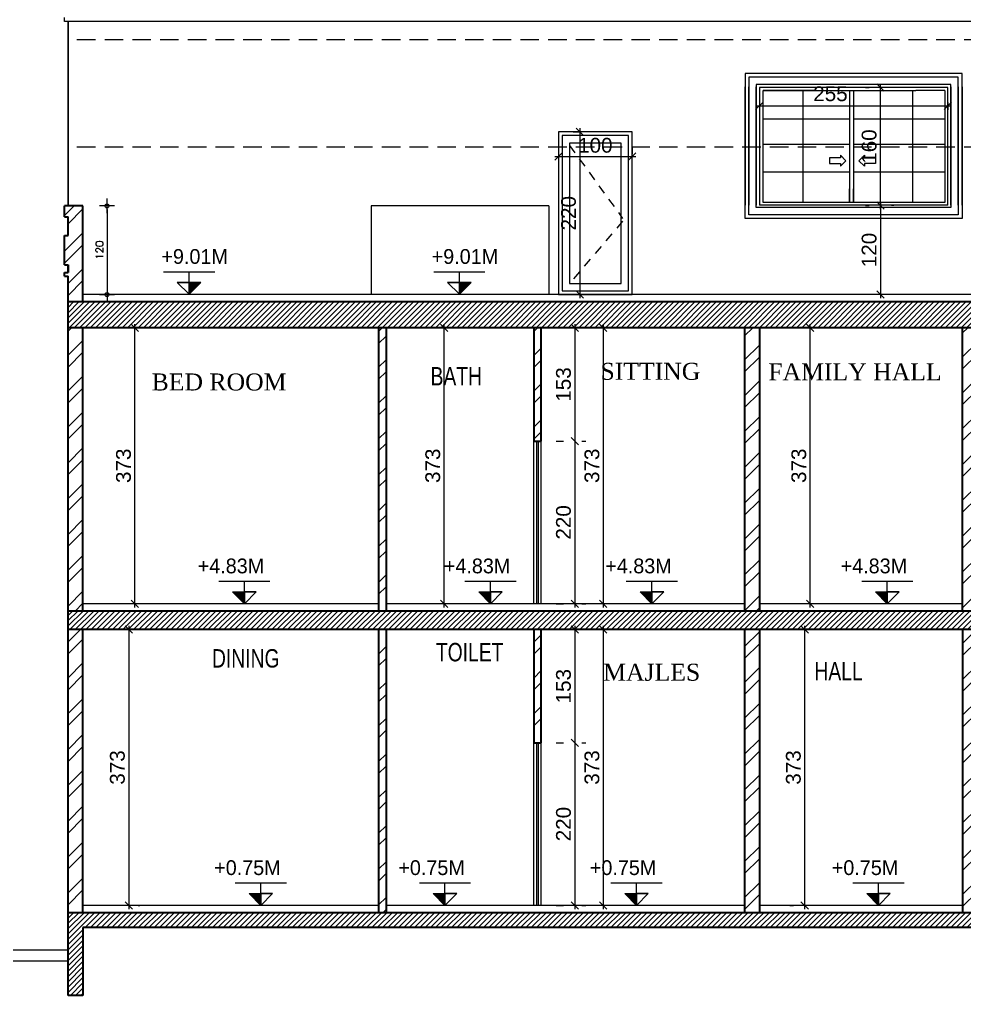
# Model space of a CAD drawing. Header units: millimetres. Extents: x -11627 to -10952, y 10244 to 10588.
# Drawn here: x -11042.42 to -11029.63, y 10456.66 to 10469.86 of the extents above; entities that cross this region are included whole.
import ezdxf

# ---------------------------------------------------------------- set-up
doc = ezdxf.new("R2010")
doc.units = ezdxf.units.MM
doc.header["$PDMODE"] = 35
for name, pattern in [('DOT', [0.25, 0, -0.25]), ('HIDDEN', [0.375, 0.25, -0.125]), ('HIDDEN2', [0.1875, 0.125, -0.0625])]:
    doc.linetypes.add(name, pattern=pattern)
doc.layers.get('0').update_dxf_attribs({"lineweight": 5})
doc.layers.get('DEFPOINTS').update_dxf_attribs({"lineweight": 5})
for name, color, linetype in [('A-ARROW', 1, 'Continuous'), ('A-ELEV 01', 7, 'Continuous'), ('A-ELEV FAR', 8, 'Continuous'), ('A-ELEV MOULDING', 15, 'Continuous'), ('A-ELEV WINDOW', 150, 'Continuous'), ('A-REFLECT UP', 8, 'HIDDEN'), ('A-ROAD', 43, 'Continuous')]:
    doc.layers.add(name, color=color, linetype=linetype)
for name, color, linetype, lineweight in [('A-GEN DIMS INTERNAL', 86, 'Continuous', 5), ('A-LEVEL TAG', 23, 'Continuous', 9), ('A-TEXT', 3, 'Continuous', 13), ('DIM IN', 191, 'Continuous', 5), ('DOORS', 30, 'Continuous', 9), ('DOORS-WINDOWS-Hidden', 5, 'HIDDEN2', 9), ('ELEV-MAGENTA', 6, 'Continuous', 5), ('elev.', 42, 'Continuous', 5), ('HATCH', 8, 'Continuous', 0), ('WALLS', 4, 'Continuous', 35)]:
    doc.layers.add(name, color=color, linetype=linetype, lineweight=lineweight)
doc.styles.add('EUROROMAN', font='eur_____.pfb', dxfattribs={"width": 0.8, "height": 0.2})
doc.styles.add('GROUND FLOOR XREF - option 3$0$STYLE1', font='arial.ttf', dxfattribs={"height": 0.2})
doc.styles.add('STYLE2', font='times.ttf', dxfattribs={"height": 0.25})
doc.styles.add('T20-50', font='ROMANS.SHX', dxfattribs={"height": 0.1})
doc.dimstyles.new('D50', dxfattribs={"dimtxt": 0.1, "dimasz": 0.05, "dimexe": 0, "dimexo": 0, "dimgap": 0.05, "dimtad": 1, "dimdec": 0, "dimlfac": 100, "dimzin": 0, "dimdsep": 46, "dimtxsty": 'T20-50', "dimblk": 'DOT1', "dimcen": 0.05, "dimse1": 1, "dimse2": 1, "dimclrd": 256, "dimclre": 256, "dimclrt": 256, "dimadec": 0, "dimazin": 0, "dimtfac": 10, "dimtdec": 0, "dimtix": 1, "dimtmove": 2, "dimatfit": 3, "dimldrblk": 'DOT', "dimfxl": 1, "dimtolj": 1, "dimtzin": 0, "dimlwd": -1, "dimlwe": -1, "dimarcsym": 0})
doc.dimstyles.new('DIM 100', dxfattribs={"dimtxt": 0.2, "dimasz": 0.1, "dimexe": 0.15, "dimexo": 0.2, "dimgap": 0.05, "dimtad": 1, "dimdec": 0, "dimlfac": 100, "dimzin": 1, "dimdsep": 46, "dimtxsty": 'GROUND FLOOR XREF - option 3$0$STYLE1', "dimblk": 'OBLIQUE', "dimcen": 0.02, "dimdle": 0.05, "dimclrd": 256, "dimclre": 6, "dimclrt": 3, "dimadec": 1, "dimazin": 0, "dimtfac": 0.9, "dimtdec": 0, "dimtix": 1, "dimtofl": 0, "dimtmove": 2, "dimatfit": 3, "dimldrblk": 'ARCHTICK', "dimfxl": 1, "dimtolj": 1, "dimtzin": 12, "dimlwd": -1, "dimlwe": -1, "dimarcsym": 0})
pattern_1 = [(45, (367.38317, 120.32841), (-0.03592102448, 0.03592102448), [])]
pattern_2 = [(45, (367.38317, 120.3284), (-0.242466915, 0.242466915), []), (45, (367.5448, 120.3284), (-0.242466915, 0.242466915), [])]

# ---------------------------------------------------------------- blocks, each defined once
blk = doc.blocks.new('_Oblique')
at = {"color": 0, "linetype": 'ByBlock', "lineweight": -2}
blk.add_line((-0.5, -0.5), (0.5, 0.5), dxfattribs=at)
blk = doc.blocks.new('*D292')
at = {"layer": 'A-GEN DIMS INTERNAL', "transparency": 16777216}
blk.add_line((-11030.77, 10467.393), (-11030.77, 10466.089), dxfattribs=at)
at = {"layer": 'A-GEN DIMS INTERNAL', "color": 6, "linetype": 'DOT', "transparency": 16777216}
for p, q in [((-11030.588, 10467.343), (-11030.62, 10467.343)), ((-11030.673, 10466.139), (-11030.92, 10466.139))]:
    blk.add_line(p, q, dxfattribs=at)
at = {"layer": 'DEFPOINTS', "color": 0, "transparency": 16777216}
for p in [(-11030.788, 10467.343, 5.556), (-11030.77, 10466.139), (-11030.473, 10466.139, -0.006)]:
    blk.add_point(p, dxfattribs=at)
at = {"layer": 'A-GEN DIMS INTERNAL', "transparency": 16777216, "xscale": 0.1, "yscale": 0.1, "zscale": 0.1}
for p, rotation in [((-11030.77, 10467.343), 90), ((-11030.77, 10466.139), 270)]:
    blk.add_blockref('_Oblique', p, dxfattribs=dict(at, rotation=rotation))
at = {"layer": 'A-GEN DIMS INTERNAL', "color": 3, "transparency": 16777216, "insert": (-11030.922, 10466.741), "char_height": 0.2, "attachment_point": 5, "rotation": 90, "style": 'GROUND FLOOR XREF - option 3$0$STYLE1'}
blk.add_mtext('\\A1;120', dxfattribs=at)
blk = doc.blocks.new('_ArchTick')
at = {"color": 0, "linetype": 'ByBlock', "const_width": 0.15}
blk.add_lwpolyline([(-0.5, -0.5), (0.5, 0.5)], dxfattribs=at)
blk = doc.blocks.new('*D293')
at = {"layer": 'A-GEN DIMS INTERNAL', "transparency": 16777216}
blk.add_line((-11032.458, 10468.692), (-11029.808, 10468.692), dxfattribs=at)
at = {"layer": 'A-GEN DIMS INTERNAL', "color": 6, "linetype": 'DOT', "transparency": 16777216}
for p, q in [((-11032.408, 10468.739), (-11032.408, 10468.542)), ((-11029.858, 10468.739), (-11029.858, 10468.542))]:
    blk.add_line(p, q, dxfattribs=at)
at = {"layer": 'DEFPOINTS', "color": 0, "transparency": 16777216}
for p in [(-11032.408, 10468.939), (-11029.858, 10468.939), (-11029.858, 10468.692)]:
    blk.add_point(p, dxfattribs=at)
at = {"layer": 'A-GEN DIMS INTERNAL', "transparency": 16777216, "xscale": 0.1, "yscale": 0.1, "zscale": 0.1, "rotation": 180}
blk.add_blockref('_Oblique', (-11032.408, 10468.692), dxfattribs=at)
at = {"layer": 'A-GEN DIMS INTERNAL', "transparency": 16777216, "xscale": 0.1, "yscale": 0.1, "zscale": 0.1}
blk.add_blockref('_Oblique', (-11029.858, 10468.692), dxfattribs=at)
at = {"layer": 'A-GEN DIMS INTERNAL', "color": 3, "transparency": 16777216, "insert": (-11031.446, 10468.854), "char_height": 0.2, "attachment_point": 5, "style": 'GROUND FLOOR XREF - option 3$0$STYLE1'}
blk.add_mtext('\\A1;255', dxfattribs=at)
blk = doc.blocks.new('*D294')
at = {"layer": 'A-GEN DIMS INTERNAL', "color": 6, "linetype": 'DOT', "transparency": 16777216}
for p, q in [((-11030.97, 10468.939), (-11030.92, 10468.939)), ((-11030.97, 10467.343), (-11030.92, 10467.343))]:
    blk.add_line(p, q, dxfattribs=at)
at = {"layer": 'A-GEN DIMS INTERNAL', "transparency": 16777216}
blk.add_line((-11030.77, 10467.293), (-11030.77, 10468.989), dxfattribs=at)
at = {"layer": 'DEFPOINTS', "color": 0, "transparency": 16777216}
for p in [(-11030.77, 10468.939), (-11030.77, 10468.939), (-11030.77, 10467.343, -5.556)]:
    blk.add_point(p, dxfattribs=at)
at = {"layer": 'A-GEN DIMS INTERNAL', "transparency": 16777216, "xscale": 0.1, "yscale": 0.1, "zscale": 0.1}
for p, rotation in [((-11030.77, 10468.939), 90), ((-11030.77, 10467.343), 270)]:
    blk.add_blockref('_Oblique', p, dxfattribs=dict(at, rotation=rotation))
at = {"layer": 'A-GEN DIMS INTERNAL', "color": 3, "transparency": 16777216, "insert": (-11030.922, 10468.141), "char_height": 0.2, "attachment_point": 5, "rotation": 90, "style": 'GROUND FLOOR XREF - option 3$0$STYLE1'}
blk.add_mtext('\\A1;160', dxfattribs=at)
blk = doc.blocks.new('*D295')
at = {"layer": 'A-GEN DIMS INTERNAL', "color": 6, "linetype": 'DOT', "transparency": 16777216}
for p, q in [((-11035.126, 10468.139), (-11035.126, 10467.855)), ((-11034.127, 10468.139), (-11034.127, 10467.855))]:
    blk.add_line(p, q, dxfattribs=at)
at = {"layer": 'A-GEN DIMS INTERNAL', "transparency": 16777216}
blk.add_line((-11035.176, 10468.005), (-11034.077, 10468.005), dxfattribs=at)
at = {"layer": 'DEFPOINTS', "color": 0, "transparency": 16777216}
for p in [(-11035.126, 10468.339), (-11034.127, 10468.339), (-11034.127, 10468.005)]:
    blk.add_point(p, dxfattribs=at)
at = {"layer": 'A-GEN DIMS INTERNAL', "transparency": 16777216, "xscale": 0.1, "yscale": 0.1, "zscale": 0.1, "rotation": 180}
blk.add_blockref('_Oblique', (-11035.126, 10468.005), dxfattribs=at)
at = {"layer": 'A-GEN DIMS INTERNAL', "transparency": 16777216, "xscale": 0.1, "yscale": 0.1, "zscale": 0.1}
blk.add_blockref('_Oblique', (-11034.127, 10468.005), dxfattribs=at)
at = {"layer": 'A-GEN DIMS INTERNAL', "color": 3, "transparency": 16777216, "insert": (-11034.627, 10468.157), "char_height": 0.2, "attachment_point": 5, "style": 'GROUND FLOOR XREF - option 3$0$STYLE1'}
blk.add_mtext('\\A1;100', dxfattribs=at)
blk = doc.blocks.new('*D296')
at = {"layer": 'A-GEN DIMS INTERNAL', "transparency": 16777216}
blk.add_line((-11034.837, 10468.389), (-11034.837, 10466.089), dxfattribs=at)
at = {"layer": 'A-GEN DIMS INTERNAL', "color": 6, "linetype": 'DOT', "transparency": 16777216}
for p, q in [((-11034.926, 10468.339), (-11034.687, 10468.339)), ((-11034.926, 10466.139), (-11034.687, 10466.139))]:
    blk.add_line(p, q, dxfattribs=at)
at = {"layer": 'DEFPOINTS', "color": 0, "transparency": 16777216}
for p in [(-11035.126, 10468.339), (-11035.126, 10466.139), (-11034.837, 10466.139)]:
    blk.add_point(p, dxfattribs=at)
at = {"layer": 'A-GEN DIMS INTERNAL', "transparency": 16777216, "xscale": 0.1, "yscale": 0.1, "zscale": 0.1}
for p, rotation in [((-11034.837, 10468.339), 90), ((-11034.837, 10466.139), 270)]:
    blk.add_blockref('_Oblique', p, dxfattribs=dict(at, rotation=rotation))
at = {"layer": 'A-GEN DIMS INTERNAL', "color": 3, "transparency": 16777216, "insert": (-11034.989, 10467.239), "char_height": 0.2, "attachment_point": 5, "rotation": 90, "style": 'GROUND FLOOR XREF - option 3$0$STYLE1'}
blk.add_mtext('\\A1;220', dxfattribs=at)
blk = doc.blocks.new('LVL')
for p, q in [((-0.627, 0.301), (0.066, 0.301)), ((-0.28, 0), (-0.28, 0.301)), ((-0.121, 0.159), (-0.44, 0.159)), ((-0.28, 0), (-0.44, 0.159)), ((-0.28, 0), (-0.121, 0.159))]:
    blk.add_line(p, q)
blk.add_lwpolyline([(-0.44, 0.159), (-0.28, 0.159), (-0.28, 0), (-0.44, 0.159)])
blk.add_solid([(-0.121, 0.159), (-0.28, 0.159), (-0.28, 0)])
blk = doc.blocks.new('*D304')
at = {"layer": 'A-GEN DIMS INTERNAL', "transparency": 16777216}
blk.add_line((-11034.905, 10461.656), (-11034.905, 10460.024), dxfattribs=at)
at = {"layer": 'A-GEN DIMS INTERNAL', "color": 6, "linetype": 'DOT', "transparency": 16777216}
for p, q in [((-11035.158, 10461.606), (-11034.755, 10461.606)), ((-11035.158, 10460.074), (-11034.755, 10460.074))]:
    blk.add_line(p, q, dxfattribs=at)
at = {"layer": 'DEFPOINTS', "color": 0, "transparency": 16777216}
for p in [(-11035.358, 10461.606), (-11035.358, 10460.074), (-11034.905, 10460.074)]:
    blk.add_point(p, dxfattribs=at)
at = {"layer": 'A-GEN DIMS INTERNAL', "transparency": 16777216, "xscale": 0.1, "yscale": 0.1, "zscale": 0.1}
for p, rotation in [((-11034.905, 10461.606), 90), ((-11034.905, 10460.074), 270)]:
    blk.add_blockref('_Oblique', p, dxfattribs=dict(at, rotation=rotation))
at = {"layer": 'A-GEN DIMS INTERNAL', "color": 3, "transparency": 16777216, "insert": (-11035.057, 10460.84), "char_height": 0.2, "attachment_point": 5, "rotation": 90, "style": 'GROUND FLOOR XREF - option 3$0$STYLE1'}
blk.add_mtext('\\A1;153', dxfattribs=at)
blk = doc.blocks.new('*D305')
at = {"layer": 'A-GEN DIMS INTERNAL', "color": 6, "linetype": 'DOT', "transparency": 16777216}
for p, q in [((-11035.158, 10460.074), (-11034.755, 10460.074)), ((-11035.158, 10457.874), (-11034.755, 10457.874))]:
    blk.add_line(p, q, dxfattribs=at)
at = {"layer": 'A-GEN DIMS INTERNAL', "transparency": 16777216}
blk.add_line((-11034.905, 10460.124), (-11034.905, 10457.824), dxfattribs=at)
at = {"layer": 'DEFPOINTS', "color": 0, "transparency": 16777216}
for p in [(-11035.358, 10460.074), (-11035.358, 10457.874), (-11034.905, 10457.874)]:
    blk.add_point(p, dxfattribs=at)
at = {"layer": 'A-GEN DIMS INTERNAL', "transparency": 16777216, "xscale": 0.1, "yscale": 0.1, "zscale": 0.1}
for p, rotation in [((-11034.905, 10460.074), 90), ((-11034.905, 10457.874), 270)]:
    blk.add_blockref('_Oblique', p, dxfattribs=dict(at, rotation=rotation))
at = {"layer": 'A-GEN DIMS INTERNAL', "color": 3, "transparency": 16777216, "insert": (-11035.057, 10458.974), "char_height": 0.2, "attachment_point": 5, "rotation": 90, "style": 'GROUND FLOOR XREF - option 3$0$STYLE1'}
blk.add_mtext('\\A1;220', dxfattribs=at)
blk = doc.blocks.new('*D306')
at = {"layer": 'A-GEN DIMS INTERNAL', "transparency": 16777216}
blk.add_line((-11034.52, 10461.656), (-11034.52, 10457.824), dxfattribs=at)
at = {"layer": 'A-GEN DIMS INTERNAL', "color": 6, "linetype": 'DOT', "transparency": 16777216}
for p, q in [((-11034.628, 10461.606), (-11034.67, 10461.606)), ((-11034.628, 10457.874), (-11034.67, 10457.874))]:
    blk.add_line(p, q, dxfattribs=at)
at = {"layer": 'DEFPOINTS', "color": 0, "transparency": 16777216}
for p in [(-11034.428, 10461.606, -0.013), (-11034.52, 10457.874), (-11034.428, 10457.874, -0.006)]:
    blk.add_point(p, dxfattribs=at)
at = {"layer": 'A-GEN DIMS INTERNAL', "transparency": 16777216, "xscale": 0.1, "yscale": 0.1, "zscale": 0.1}
for p, rotation in [((-11034.52, 10461.606), 90), ((-11034.52, 10457.874), 270)]:
    blk.add_blockref('_Oblique', p, dxfattribs=dict(at, rotation=rotation))
at = {"layer": 'A-GEN DIMS INTERNAL', "color": 3, "transparency": 16777216, "insert": (-11034.672, 10459.74), "char_height": 0.2, "attachment_point": 5, "rotation": 90, "style": 'GROUND FLOOR XREF - option 3$0$STYLE1'}
blk.add_mtext('\\A1;373', dxfattribs=at)
blk = doc.blocks.new('*D307')
at = {"layer": 'A-GEN DIMS INTERNAL', "transparency": 16777216}
blk.add_line((-11034.905, 10465.739), (-11034.905, 10464.106), dxfattribs=at)
at = {"layer": 'A-GEN DIMS INTERNAL', "color": 6, "linetype": 'DOT', "transparency": 16777216}
for p, q in [((-11035.158, 10465.689), (-11034.755, 10465.689)), ((-11035.158, 10464.156), (-11034.755, 10464.156))]:
    blk.add_line(p, q, dxfattribs=at)
at = {"layer": 'DEFPOINTS', "color": 0, "transparency": 16777216}
for p in [(-11035.358, 10465.689), (-11035.358, 10464.156), (-11034.905, 10464.156)]:
    blk.add_point(p, dxfattribs=at)
at = {"layer": 'A-GEN DIMS INTERNAL', "transparency": 16777216, "xscale": 0.1, "yscale": 0.1, "zscale": 0.1}
for p, rotation in [((-11034.905, 10465.689), 90), ((-11034.905, 10464.156), 270)]:
    blk.add_blockref('_Oblique', p, dxfattribs=dict(at, rotation=rotation))
at = {"layer": 'A-GEN DIMS INTERNAL', "color": 3, "transparency": 16777216, "insert": (-11035.057, 10464.922), "char_height": 0.2, "attachment_point": 5, "rotation": 90, "style": 'GROUND FLOOR XREF - option 3$0$STYLE1'}
blk.add_mtext('\\A1;153', dxfattribs=at)
blk = doc.blocks.new('*D308')
at = {"layer": 'A-GEN DIMS INTERNAL', "color": 6, "linetype": 'DOT', "transparency": 16777216}
for p, q in [((-11035.158, 10464.156), (-11034.755, 10464.156)), ((-11035.158, 10461.956), (-11034.755, 10461.956))]:
    blk.add_line(p, q, dxfattribs=at)
at = {"layer": 'A-GEN DIMS INTERNAL', "transparency": 16777216}
blk.add_line((-11034.905, 10464.206), (-11034.905, 10461.906), dxfattribs=at)
at = {"layer": 'DEFPOINTS', "color": 0, "transparency": 16777216}
for p in [(-11035.358, 10464.156), (-11035.358, 10461.956), (-11034.905, 10461.956)]:
    blk.add_point(p, dxfattribs=at)
at = {"layer": 'A-GEN DIMS INTERNAL', "transparency": 16777216, "xscale": 0.1, "yscale": 0.1, "zscale": 0.1}
for p, rotation in [((-11034.905, 10464.156), 90), ((-11034.905, 10461.956), 270)]:
    blk.add_blockref('_Oblique', p, dxfattribs=dict(at, rotation=rotation))
at = {"layer": 'A-GEN DIMS INTERNAL', "color": 3, "transparency": 16777216, "insert": (-11035.057, 10463.056), "char_height": 0.2, "attachment_point": 5, "rotation": 90, "style": 'GROUND FLOOR XREF - option 3$0$STYLE1'}
blk.add_mtext('\\A1;220', dxfattribs=at)
blk = doc.blocks.new('*D309')
at = {"layer": 'A-GEN DIMS INTERNAL', "transparency": 16777216}
blk.add_line((-11034.52, 10465.739), (-11034.52, 10461.906), dxfattribs=at)
at = {"layer": 'A-GEN DIMS INTERNAL', "color": 6, "linetype": 'DOT', "transparency": 16777216}
for p, q in [((-11034.628, 10465.689), (-11034.67, 10465.689)), ((-11034.628, 10461.956), (-11034.67, 10461.956))]:
    blk.add_line(p, q, dxfattribs=at)
at = {"layer": 'DEFPOINTS', "color": 0, "transparency": 16777216}
for p in [(-11034.428, 10465.689, -0.013), (-11034.52, 10461.956), (-11034.428, 10461.956, -0.006)]:
    blk.add_point(p, dxfattribs=at)
at = {"layer": 'A-GEN DIMS INTERNAL', "transparency": 16777216, "xscale": 0.1, "yscale": 0.1, "zscale": 0.1}
for p, rotation in [((-11034.52, 10465.689), 90), ((-11034.52, 10461.956), 270)]:
    blk.add_blockref('_Oblique', p, dxfattribs=dict(at, rotation=rotation))
at = {"layer": 'A-GEN DIMS INTERNAL', "color": 3, "transparency": 16777216, "insert": (-11034.672, 10463.822), "char_height": 0.2, "attachment_point": 5, "rotation": 90, "style": 'GROUND FLOOR XREF - option 3$0$STYLE1'}
blk.add_mtext('\\A1;373', dxfattribs=at)
blk = doc.blocks.new('*D310')
at = {"layer": 'A-GEN DIMS INTERNAL', "transparency": 16777216}
blk.add_line((-11040.939, 10461.656), (-11040.939, 10457.824), dxfattribs=at)
at = {"layer": 'A-GEN DIMS INTERNAL', "color": 6, "linetype": 'DOT', "transparency": 16777216}
for p, q in [((-11040.812, 10461.606), (-11040.789, 10461.606)), ((-11040.812, 10457.874), (-11040.789, 10457.874))]:
    blk.add_line(p, q, dxfattribs=at)
at = {"layer": 'DEFPOINTS', "color": 0, "transparency": 16777216}
for p in [(-11041.012, 10461.606, -0.006), (-11041.012, 10457.874), (-11040.939, 10457.874)]:
    blk.add_point(p, dxfattribs=at)
at = {"layer": 'A-GEN DIMS INTERNAL', "transparency": 16777216, "xscale": 0.1, "yscale": 0.1, "zscale": 0.1}
for p, rotation in [((-11040.939, 10461.606), 90), ((-11040.939, 10457.874), 270)]:
    blk.add_blockref('_Oblique', p, dxfattribs=dict(at, rotation=rotation))
at = {"layer": 'A-GEN DIMS INTERNAL', "color": 3, "transparency": 16777216, "insert": (-11041.092, 10459.74), "char_height": 0.2, "attachment_point": 5, "rotation": 90, "style": 'GROUND FLOOR XREF - option 3$0$STYLE1'}
blk.add_mtext('\\A1;373', dxfattribs=at)
blk = doc.blocks.new('*D311')
at = {"layer": 'A-GEN DIMS INTERNAL', "transparency": 16777216}
blk.add_line((-11031.795, 10461.656), (-11031.795, 10457.824), dxfattribs=at)
at = {"layer": 'A-GEN DIMS INTERNAL', "color": 6, "linetype": 'DOT', "transparency": 16777216}
for p, q in [((-11031.995, 10461.606), (-11031.945, 10461.606)), ((-11031.995, 10457.874), (-11031.945, 10457.874))]:
    blk.add_line(p, q, dxfattribs=at)
at = {"layer": 'DEFPOINTS', "color": 0, "transparency": 16777216}
for p in [(-11031.795, 10461.606, -0.006), (-11031.795, 10457.874), (-11031.795, 10457.874)]:
    blk.add_point(p, dxfattribs=at)
at = {"layer": 'A-GEN DIMS INTERNAL', "transparency": 16777216, "xscale": 0.1, "yscale": 0.1, "zscale": 0.1}
for p, rotation in [((-11031.795, 10461.606), 90), ((-11031.795, 10457.874), 270)]:
    blk.add_blockref('_Oblique', p, dxfattribs=dict(at, rotation=rotation))
at = {"layer": 'A-GEN DIMS INTERNAL', "color": 3, "transparency": 16777216, "insert": (-11031.947, 10459.74), "char_height": 0.2, "attachment_point": 5, "rotation": 90, "style": 'GROUND FLOOR XREF - option 3$0$STYLE1'}
blk.add_mtext('\\A1;373', dxfattribs=at)
blk = doc.blocks.new('*D315')
at = {"layer": 'A-GEN DIMS INTERNAL', "transparency": 16777216}
blk.add_line((-11031.721, 10461.906), (-11031.721, 10465.739), dxfattribs=at)
at = {"layer": 'A-GEN DIMS INTERNAL', "color": 6, "linetype": 'DOT', "transparency": 16777216}
for p, q in [((-11031.512, 10465.689), (-11031.871, 10465.689)), ((-11031.512, 10461.956), (-11031.871, 10461.956))]:
    blk.add_line(p, q, dxfattribs=at)
at = {"layer": 'DEFPOINTS', "color": 0, "transparency": 16777216}
for p in [(-11031.721, 10465.689), (-11031.312, 10465.689, -0.013), (-11031.312, 10461.956, -0.006)]:
    blk.add_point(p, dxfattribs=at)
at = {"layer": 'A-GEN DIMS INTERNAL', "transparency": 16777216, "xscale": 0.1, "yscale": 0.1, "zscale": 0.1}
for p, rotation in [((-11031.721, 10465.689), 90), ((-11031.721, 10461.956), 270)]:
    blk.add_blockref('_Oblique', p, dxfattribs=dict(at, rotation=rotation))
at = {"layer": 'A-GEN DIMS INTERNAL', "color": 3, "transparency": 16777216, "insert": (-11031.873, 10463.822), "char_height": 0.2, "attachment_point": 5, "rotation": 90, "style": 'GROUND FLOOR XREF - option 3$0$STYLE1'}
blk.add_mtext('\\A1;373', dxfattribs=at)
blk = doc.blocks.new('*D316')
at = {"layer": 'A-GEN DIMS INTERNAL', "transparency": 16777216}
blk.add_line((-11036.673, 10461.906), (-11036.673, 10465.739), dxfattribs=at)
at = {"layer": 'A-GEN DIMS INTERNAL', "color": 6, "linetype": 'DOT', "transparency": 16777216}
for p, q in [((-11036.464, 10465.689), (-11036.823, 10465.689)), ((-11036.464, 10461.956), (-11036.823, 10461.956))]:
    blk.add_line(p, q, dxfattribs=at)
at = {"layer": 'DEFPOINTS', "color": 0, "transparency": 16777216}
for p in [(-11036.673, 10465.689), (-11036.264, 10465.689, -0.013), (-11036.264, 10461.956, -0.006)]:
    blk.add_point(p, dxfattribs=at)
at = {"layer": 'A-GEN DIMS INTERNAL', "transparency": 16777216, "xscale": 0.1, "yscale": 0.1, "zscale": 0.1}
for p, rotation in [((-11036.673, 10465.689), 90), ((-11036.673, 10461.956), 270)]:
    blk.add_blockref('_Oblique', p, dxfattribs=dict(at, rotation=rotation))
at = {"layer": 'A-GEN DIMS INTERNAL', "color": 3, "transparency": 16777216, "insert": (-11036.825, 10463.822), "char_height": 0.2, "attachment_point": 5, "rotation": 90, "style": 'GROUND FLOOR XREF - option 3$0$STYLE1'}
blk.add_mtext('\\A1;373', dxfattribs=at)
blk = doc.blocks.new('*D317')
at = {"layer": 'A-GEN DIMS INTERNAL', "transparency": 16777216}
blk.add_line((-11040.857, 10461.906), (-11040.857, 10465.739), dxfattribs=at)
at = {"layer": 'A-GEN DIMS INTERNAL', "color": 6, "linetype": 'DOT', "transparency": 16777216}
for p, q in [((-11040.648, 10465.689), (-11041.007, 10465.689)), ((-11040.648, 10461.956), (-11041.007, 10461.956))]:
    blk.add_line(p, q, dxfattribs=at)
at = {"layer": 'DEFPOINTS', "color": 0, "transparency": 16777216}
for p in [(-11040.857, 10465.689), (-11040.448, 10465.689, -0.013), (-11040.448, 10461.956, -0.006)]:
    blk.add_point(p, dxfattribs=at)
at = {"layer": 'A-GEN DIMS INTERNAL', "transparency": 16777216, "xscale": 0.1, "yscale": 0.1, "zscale": 0.1}
for p, rotation in [((-11040.857, 10465.689), 90), ((-11040.857, 10461.956), 270)]:
    blk.add_blockref('_Oblique', p, dxfattribs=dict(at, rotation=rotation))
at = {"layer": 'A-GEN DIMS INTERNAL', "color": 3, "transparency": 16777216, "insert": (-11041.009, 10463.822), "char_height": 0.2, "attachment_point": 5, "rotation": 90, "style": 'GROUND FLOOR XREF - option 3$0$STYLE1'}
blk.add_mtext('\\A1;373', dxfattribs=at)
blk = doc.blocks.new('DOT1')
at = {"color": 0}
for p, q in [((-2, 0), (2, 0)), ((0, -2), (0, 2))]:
    blk.add_line(p, q, dxfattribs=at)
blk.add_circle((0, 0), 0.54, dxfattribs=at)
blk = doc.blocks.new('*D690')
at = {"layer": 'DEFPOINTS', "color": 0, "transparency": 16777216}
for p in [(-11041.558, 10467.339, -0.013), (-11041.558, 10466.139, -0.013), (-11041.233, 10466.139)]:
    blk.add_point(p, dxfattribs=at)
at = {"layer": 'DIM IN', "transparency": 16777216}
blk.add_line((-11041.233, 10467.289), (-11041.233, 10466.189), dxfattribs=at)
at = {"layer": 'DIM IN', "transparency": 16777216, "xscale": 0.05, "yscale": 0.05, "zscale": 0.05}
for p, rotation in [((-11041.233, 10467.339), 90), ((-11041.233, 10466.139), 270)]:
    blk.add_blockref('DOT1', p, dxfattribs=dict(at, rotation=rotation))
at = {"layer": 'DIM IN', "transparency": 16777216, "insert": (-11041.333, 10466.739), "char_height": 0.1, "attachment_point": 5, "rotation": 90, "style": 'T20-50'}
blk.add_mtext('\\A1;120', dxfattribs=at)
blk = doc.blocks.new('_Dot')
at = {"color": 0, "lineweight": -2}
blk.add_line((-0.5, 0), (-1, 0), dxfattribs=at)
at = {"color": 0, "const_width": 0.5}
blk.add_lwpolyline([(-0.25, 0, 1), (0.25, 0, 1)], format="xyb", close=True, dxfattribs=at)

msp = doc.modelspace()

# ---------------------------------------------------------------- hatches: boundary and pattern name
at = {"layer": 'HATCH'}
h = msp.add_hatch(dxfattribs=at)
h.set_pattern_fill('ANSI32', color=256, scale=0.036)
h.set_pattern_definition(pattern_2)
h.paths.add_polyline_path([(-11041.808, 10467.339), (-11041.558, 10467.339), (-11041.558, 10466.039), (-11041.758, 10466.039), (-11041.758, 10466.389), (-11041.808, 10466.389), (-11041.808, 10466.439), (-11041.758, 10466.439), (-11041.758, 10466.539), (-11041.808, 10466.539), (-11041.808, 10466.939), (-11041.758, 10466.939), (-11041.758, 10467.189), (-11041.808, 10467.189)])
h = msp.add_hatch(dxfattribs=at)
h.set_pattern_fill('ANSI31', color=256, scale=0.016)
h.set_pattern_definition(pattern_1)
h.paths.add_polyline_path([(-11041.758, 10461.856), (-11041.758, 10461.606), (-11020.258, 10461.606), (-11020.258, 10461.856)])
h.paths.add_polyline_path([(-11020.258, 10465.689), (-11020.258, 10466.039), (-11041.758, 10466.039), (-11041.758, 10465.689)])
h = msp.add_hatch(dxfattribs=at)
h.set_pattern_fill('ANSI32', color=256, scale=0.036)
h.set_pattern_definition(pattern_2)
h.paths.add_polyline_path([(-11020.258, 10465.689), (-11020.458, 10465.689), (-11020.458, 10461.856), (-11020.258, 10461.856)])
h.paths.add_polyline_path([(-11020.258, 10461.606), (-11020.458, 10461.606), (-11020.458, 10457.774), (-11020.258, 10457.774)])
h.paths.add_polyline_path([(-11024.458, 10461.606), (-11024.558, 10461.606), (-11024.558, 10457.774), (-11024.458, 10457.774)])
h.paths.add_polyline_path([(-11024.458, 10465.689), (-11024.558, 10465.689), (-11024.558, 10461.856), (-11024.458, 10461.856)])
h.paths.add_polyline_path([(-11026.558, 10461.606), (-11026.658, 10461.606), (-11026.658, 10460.074), (-11026.558, 10460.074)])
h.paths.add_polyline_path([(-11029.458, 10461.606), (-11029.658, 10461.606), (-11029.658, 10457.774), (-11029.458, 10457.774)])
h.paths.add_polyline_path([(-11029.458, 10465.689), (-11029.658, 10465.689), (-11029.658, 10461.856), (-11029.458, 10461.856)])
h.paths.add_polyline_path([(-11032.408, 10465.689), (-11032.608, 10465.689), (-11032.608, 10461.856), (-11032.408, 10461.856)])
h.paths.add_polyline_path([(-11032.408, 10461.606), (-11032.608, 10461.606), (-11032.608, 10457.774), (-11032.408, 10457.774)])
h.paths.add_polyline_path([(-11035.358, 10461.606), (-11035.458, 10461.606), (-11035.458, 10460.074), (-11035.358, 10460.074)])
h.paths.add_polyline_path([(-11035.358, 10465.689), (-11035.458, 10465.689), (-11035.458, 10464.156), (-11035.358, 10464.156)])
h.paths.add_polyline_path([(-11037.458, 10465.689), (-11037.558, 10465.689), (-11037.558, 10461.856), (-11037.458, 10461.856)])
h.paths.add_polyline_path([(-11037.458, 10461.606), (-11037.558, 10461.606), (-11037.558, 10457.774), (-11037.458, 10457.774)])
h.paths.add_polyline_path([(-11041.558, 10465.689), (-11041.758, 10465.689), (-11041.758, 10461.856), (-11041.558, 10461.856)])
h.paths.add_polyline_path([(-11041.558, 10461.606), (-11041.758, 10461.606), (-11041.758, 10457.774), (-11041.558, 10457.774)])
h = msp.add_hatch(dxfattribs=at)
h.set_pattern_fill('ANSI31', color=256, scale=0.016)
h.set_pattern_definition(pattern_1)
h.paths.add_polyline_path([(-11020.258, 10457.774), (-11041.758, 10457.774), (-11041.758, 10456.655), (-11041.558, 10456.655), (-11041.558, 10457.574), (-11020.458, 10457.574), (-11020.458, 10456.655), (-11020.258, 10456.655)])

# ---------------------------------------------------------------- linework, layer by layer
at = {"layer": 'A-ARROW', "lineweight": 15, "elevation": -0.006}
for points in [[(-11031.31, 10467.876), (-11031.236, 10467.95), (-11031.31, 10468.025), (-11031.31, 10467.988), (-11031.458, 10467.988), (-11031.458, 10467.913), (-11031.31, 10467.913)], [(-11030.986, 10467.876), (-11031.06, 10467.95), (-11030.986, 10468.025), (-11030.986, 10467.988), (-11030.837, 10467.988), (-11030.837, 10467.913), (-11030.986, 10467.913)]]:
    msp.add_lwpolyline(points, close=True, dxfattribs=at)
at = {"layer": 'A-ELEV 01'}
for p, q in [((-11020.458, 10466.139, -0.013), (-11041.558, 10466.139, -0.013)), ((-11037.558, 10461.956, -0.006), (-11041.558, 10461.956, -0.006)), ((-11032.608, 10461.956, -0.006), (-11037.458, 10461.956, -0.006)), ((-11029.658, 10461.956, -0.006), (-11032.408, 10461.956, -0.006)), ((-11037.558, 10457.874), (-11041.558, 10457.874)), ((-11032.608, 10457.874), (-11037.458, 10457.874)), ((-11029.658, 10457.874), (-11032.408, 10457.874))]:
    msp.add_line(p, q, dxfattribs=at)
at = {"layer": 'A-ELEV FAR'}
for p, q in [((-11041.808, 10469.835, -0.014), (-11041.808, 10469.885, -0.014)), ((-11020.208, 10469.835, -0.013), (-11041.808, 10469.835, -0.019)), ((-11041.758, 10467.339), (-11041.758, 10469.835)), ((-11041.758, 10469.835), (-11041.758, 10467.339))]:
    msp.add_line(p, q, dxfattribs=at)
at = {"layer": 'A-ELEV MOULDING'}
for p, q in [((-11037.658, 10467.339), (-11037.658, 10466.139)), ((-11035.258, 10467.339, -0.013), (-11037.658, 10467.339, -0.013)), ((-11035.258, 10467.339), (-11035.258, 10466.139)), ((-11029.858, 10467.349), (-11032.408, 10467.349))]:
    msp.add_line(p, q, dxfattribs=at)
for points in [[(-11029.666, 10467.349), (-11029.666, 10469.131), (-11032.599, 10469.131), (-11032.599, 10467.349)], [(-11029.716, 10467.349), (-11029.716, 10469.081), (-11032.549, 10469.081), (-11032.549, 10467.349)], [(-11029.666, 10468.95), (-11029.666, 10467.167), (-11032.599, 10467.167), (-11032.599, 10468.95)], [(-11029.716, 10468.95), (-11029.716, 10467.217), (-11032.549, 10467.217), (-11032.549, 10468.95)], [(-11029.816, 10467.349), (-11029.816, 10468.981), (-11032.449, 10468.981), (-11032.449, 10467.349)], [(-11029.816, 10468.95), (-11029.816, 10467.317), (-11032.449, 10467.317), (-11032.449, 10468.95)], [(-11029.858, 10467.349), (-11029.858, 10468.939), (-11032.408, 10468.939), (-11032.408, 10467.349)]]:
    msp.add_lwpolyline(points, dxfattribs=at)
at = {"layer": 'A-ELEV WINDOW', "lineweight": 15}
for p, q in [((-11031.663, 10468.898), (-11032.358, 10468.898)), ((-11031.816, 10467.383), (-11031.816, 10468.898)), ((-11031.187, 10468.898), (-11031.187, 10467.383)), ((-11031.187, 10468.898), (-11030.293, 10468.898)), ((-11031.132, 10468.898), (-11031.132, 10467.383)), ((-11030.33, 10467.393), (-11030.33, 10468.898)), ((-11029.898, 10468.898), (-11030.293, 10468.898)), ((-11031.187, 10468.513), (-11032.358, 10468.513)), ((-11029.898, 10468.513), (-11031.132, 10468.513)), ((-11031.187, 10468.169), (-11032.358, 10468.169)), ((-11029.898, 10468.169), (-11031.132, 10468.169)), ((-11031.187, 10467.796), (-11032.358, 10467.796)), ((-11029.898, 10467.796), (-11031.132, 10467.796))]:
    msp.add_line(p, q, dxfattribs=at)
for points in [[(-11029.898, 10468.898), (-11029.898, 10467.383), (-11032.358, 10467.383), (-11032.358, 10468.898), (-11031.187, 10468.898)], [(-11031.187, 10467.383), (-11031.187, 10467.569)], [(-11031.132, 10467.383), (-11031.132, 10467.569)]]:
    msp.add_lwpolyline(points, dxfattribs=at)
at = {"layer": 'A-REFLECT UP'}
for p, q in [((-11015.514, 10469.585, -0.006), (-11041.758, 10469.585, -0.006)), ((-11015.514, 10468.134, -0.006), (-11041.758, 10468.134, -0.006))]:
    msp.add_line(p, q, dxfattribs=at)
at = {"layer": 'A-ROAD'}
for p, q in [((-11049.705, 10457.274), (-11041.758, 10457.274)), ((-11049.705, 10457.124), (-11041.758, 10457.124))]:
    msp.add_line(p, q, dxfattribs=at)
at = {"layer": 'DOORS'}
for p, q in [((-11035.458, 10461.956), (-11035.458, 10464.156)), ((-11035.419, 10461.956), (-11035.419, 10464.156)), ((-11035.396, 10461.956), (-11035.396, 10464.156)), ((-11035.358, 10461.956), (-11035.358, 10464.156)), ((-11035.458, 10457.874), (-11035.458, 10460.074)), ((-11035.419, 10457.874), (-11035.419, 10460.074)), ((-11035.396, 10457.874), (-11035.396, 10460.074)), ((-11035.358, 10457.874), (-11035.358, 10460.074))]:
    msp.add_line(p, q, dxfattribs=at)
at = {"layer": 'DOORS-WINDOWS-Hidden'}
for p, q in [((-11034.976, 10468.157), (-11034.257, 10467.169)), ((-11034.257, 10467.133), (-11034.976, 10466.289))]:
    msp.add_line(p, q, dxfattribs=at)
at = {"layer": 'ELEV-MAGENTA'}
msp.add_lwpolyline([(-11034.127, 10466.189), (-11034.127, 10468.339), (-11035.126, 10468.339), (-11035.126, 10466.189)], dxfattribs=at)
for points in [[(-11034.177, 10468.289), (-11035.076, 10468.289), (-11035.076, 10466.189), (-11034.177, 10466.189)], [(-11034.277, 10468.189), (-11034.976, 10468.189), (-11034.976, 10466.289), (-11034.277, 10466.289)]]:
    msp.add_lwpolyline(points, close=True, dxfattribs=at)
at = {"layer": 'elev.'}
msp.add_lwpolyline([(-11034.127, 10468.339), (-11035.126, 10468.339), (-11035.126, 10466.139), (-11034.127, 10466.139)], close=True, dxfattribs=at)
at = {"layer": 'WALLS'}
for p, q in [((-11041.558, 10467.339, -0.013), (-11041.808, 10467.339, -0.013)), ((-11041.808, 10467.189, -0.027), (-11041.808, 10467.339, -0.027)), ((-11041.558, 10466.039), (-11041.558, 10467.339)), ((-11041.808, 10467.189, -0.027), (-11041.758, 10467.189, -0.027)), ((-11041.758, 10466.939), (-11041.758, 10467.189)), ((-11041.758, 10466.939, -0.026), (-11041.758, 10467.189, -0.026)), ((-11041.758, 10466.939), (-11041.758, 10467.189)), ((-11041.808, 10466.539, -0.026), (-11041.808, 10466.939, -0.026)), ((-11041.808, 10466.939, -0.026), (-11041.758, 10466.939, -0.026)), ((-11041.808, 10466.539, -0.026), (-11041.758, 10466.539, -0.026)), ((-11041.758, 10466.439), (-11041.758, 10466.539)), ((-11041.758, 10466.539, -0.032), (-11041.758, 10466.439, -0.032)), ((-11041.758, 10466.439), (-11041.758, 10466.539)), ((-11041.808, 10466.389, -0.026), (-11041.808, 10466.439, -0.026)), ((-11041.808, 10466.439, -0.026), (-11041.758, 10466.439, -0.026)), ((-11041.808, 10466.389, -0.026), (-11041.758, 10466.389, -0.026)), ((-11041.758, 10456.655), (-11041.758, 10466.389)), ((-11020.258, 10466.039, -0.013), (-11041.758, 10466.039, -0.013)), ((-11020.258, 10465.689, -0.013), (-11041.758, 10465.689, -0.013)), ((-11041.558, 10461.856), (-11041.558, 10465.689)), ((-11037.558, 10465.689), (-11037.558, 10461.856)), ((-11037.458, 10465.689), (-11037.458, 10461.856)), ((-11032.608, 10465.689), (-11032.608, 10461.856)), ((-11032.408, 10465.689), (-11032.408, 10461.856)), ((-11029.658, 10461.856), (-11029.658, 10465.689)), ((-11020.258, 10461.856, -0.006), (-11041.758, 10461.856, -0.006)), ((-11020.258, 10461.606, -0.006), (-11041.758, 10461.606, -0.006)), ((-11041.558, 10457.774), (-11041.558, 10461.606)), ((-11037.558, 10461.606), (-11037.558, 10457.774)), ((-11037.458, 10461.606), (-11037.458, 10457.774)), ((-11032.608, 10461.606), (-11032.608, 10457.774)), ((-11032.408, 10461.606), (-11032.408, 10457.774)), ((-11029.658, 10461.606), (-11029.658, 10457.774)), ((-11020.258, 10457.774), (-11041.758, 10457.774)), ((-11020.458, 10457.574), (-11041.558, 10457.574)), ((-11041.558, 10457.574), (-11041.558, 10456.655)), ((-11041.558, 10456.655), (-11041.758, 10456.655))]:
    msp.add_line(p, q, dxfattribs=at)
for points in [[(-11035.358, 10464.156), (-11035.358, 10465.689), (-11035.458, 10465.689), (-11035.458, 10464.156)], [(-11035.358, 10460.074), (-11035.358, 10461.606), (-11035.458, 10461.606), (-11035.458, 10460.074)]]:
    msp.add_lwpolyline(points, close=True, dxfattribs=at)

# ---------------------------------------------------------------- block references
at = {"layer": 'A-LEVEL TAG'}
for p in [(-11039.842, 10466.143, -0.002), (-11036.186, 10466.143, -0.002)]:
    msp.add_blockref('LVL', p, dxfattribs=at)
at = {"layer": 'A-LEVEL TAG', "xscale": -1}
for p in [(-11039.655, 10461.956, -0.006), (-11036.325, 10461.956, -0.006), (-11034.142, 10461.956, -0.006), (-11030.957, 10461.956, -0.006), (-11039.432, 10457.874, 0.001), (-11036.941, 10457.874, 0.001), (-11034.35, 10457.874, 0.001), (-11031.077, 10457.874, 0.001)]:
    msp.add_blockref('LVL', p, dxfattribs=at)

# ---------------------------------------------------------------- texts
at = {"layer": 'A-LEVEL TAG', "style": 'EUROROMAN'}
for s, p in [('+9.01M', (-11040.497, 10466.554, -0.002)), ('+9.01M', (-11036.841, 10466.554, -0.002)), ('+4.83M', (-11040.006, 10462.367, -0.006)), ('+4.83M', (-11036.676, 10462.367, -0.006)), ('+4.83M', (-11034.493, 10462.367, -0.006)), ('+4.83M', (-11031.308, 10462.367, -0.006)), ('+0.75M', (-11039.783, 10458.285, 0.001)), ('+0.75M', (-11037.292, 10458.285, 0.001)), ('+0.75M', (-11034.701, 10458.285, 0.001)), ('+0.75M', (-11031.428, 10458.285, 0.001))]:
    msp.add_text(s, height=0.2, dxfattribs=at).set_placement(p)
at = {"layer": 'A-TEXT', "style": 'STYLE2'}
for s, p in [('SITTING', (-11034.557, 10464.985)), ('FAMILY HALL', (-11032.287, 10464.978)), (' BED ROOM', (-11040.716, 10464.841, 0.015)), ('MAJLES', (-11034.52, 10460.914))]:
    msp.add_text(s, height=0.23, dxfattribs=at).set_placement(p)
at = {"layer": 'A-TEXT', "style": 'GROUND FLOOR XREF - option 3$0$STYLE1', "width": 0.75}
for s, p in [('BATH', (-11036.856, 10464.909, -0.006)), ('TOILET', (-11036.784, 10461.176)), ('DINING', (-11039.813, 10461.092)), ('HALL', (-11031.663, 10460.919))]:
    msp.add_text(s, height=0.2494, dxfattribs=at).set_placement(p)

# ---------------------------------------------------------------- dimensions: what is measured, and where the dimension line sits
at = {"layer": 'A-GEN DIMS INTERNAL'}
dim = msp.add_linear_dim(base=(-11029.858, 10468.692), p1=(-11032.408, 10468.939), p2=(-11029.858, 10468.939), angle=180, dimstyle='DIM 100', dxfattribs=at)
dim.commit()
dim.dimension.update_dxf_attribs({"geometry": '*D293', "text_midpoint": (-11031.446, 10468.854), "dimtype": 160})
for base, p1, p2, picture, middle in [((-11030.77, 10468.939), (-11030.77, 10467.343, -5.556), (-11030.77, 10468.939), '*D294', (-11030.922, 10468.141)), ((-11034.837, 10466.139), (-11035.126, 10468.339), (-11035.126, 10466.139), '*D296', (-11034.989, 10467.239)), ((-11030.77, 10466.139, -5.556), (-11030.788, 10467.343), (-11030.473, 10466.139, -5.562), '*D292', (-11030.922, 10466.741, -5.556)), ((-11040.857, 10465.689), (-11040.448, 10461.956, -0.006), (-11040.448, 10465.689, -0.013), '*D317', (-11041.009, 10463.822)), ((-11036.673, 10465.689), (-11036.264, 10461.956, -0.006), (-11036.264, 10465.689, -0.013), '*D316', (-11036.825, 10463.822)), ((-11034.905, 10464.156), (-11035.358, 10465.689), (-11035.358, 10464.156), '*D307', (-11035.057, 10464.922)), ((-11034.52, 10461.956), (-11034.428, 10465.689, -0.013), (-11034.428, 10461.956, -0.006), '*D309', (-11034.672, 10463.822)), ((-11031.721, 10465.689), (-11031.312, 10461.956, -0.006), (-11031.312, 10465.689, -0.013), '*D315', (-11031.873, 10463.822)), ((-11034.905, 10461.956), (-11035.358, 10464.156), (-11035.358, 10461.956), '*D308', (-11035.057, 10463.056)), ((-11040.939, 10457.874), (-11041.012, 10461.606, -0.006), (-11041.012, 10457.874), '*D310', (-11041.092, 10459.74)), ((-11034.905, 10460.074), (-11035.358, 10461.606), (-11035.358, 10460.074), '*D304', (-11035.057, 10460.84)), ((-11034.52, 10457.874), (-11034.428, 10461.606, -0.013), (-11034.428, 10457.874, -0.006), '*D306', (-11034.672, 10459.74)), ((-11031.795, 10457.874), (-11031.795, 10461.606, -0.006), (-11031.795, 10457.874), '*D311', (-11031.947, 10459.74)), ((-11034.905, 10457.874), (-11035.358, 10460.074), (-11035.358, 10457.874), '*D305', (-11035.057, 10458.974))]:
    dim = msp.add_linear_dim(base=base, p1=p1, p2=p2, angle=90, dimstyle='DIM 100', dxfattribs=at)
    dim.commit()
    dim.dimension.update_dxf_attribs({"geometry": picture, "text_midpoint": middle})
dim = msp.add_linear_dim(base=(-11034.127, 10468.005), p1=(-11035.126, 10468.339), p2=(-11034.127, 10468.339), dimstyle='DIM 100', dxfattribs=at)
dim.commit()
dim.dimension.update_dxf_attribs({"geometry": '*D295', "text_midpoint": (-11034.627, 10468.157)})
at = {"layer": 'DIM IN'}
dim = msp.add_aligned_dim(p1=(-11041.558, 10467.339, -0.013), p2=(-11041.558, 10466.139, -0.013), distance=0.325, dimstyle='D50', dxfattribs=at)
dim.commit()
dim.dimension.update_dxf_attribs({"geometry": '*D690', "text_midpoint": (-11041.333, 10466.739)})

doc.saveas('drawing.dxf')
